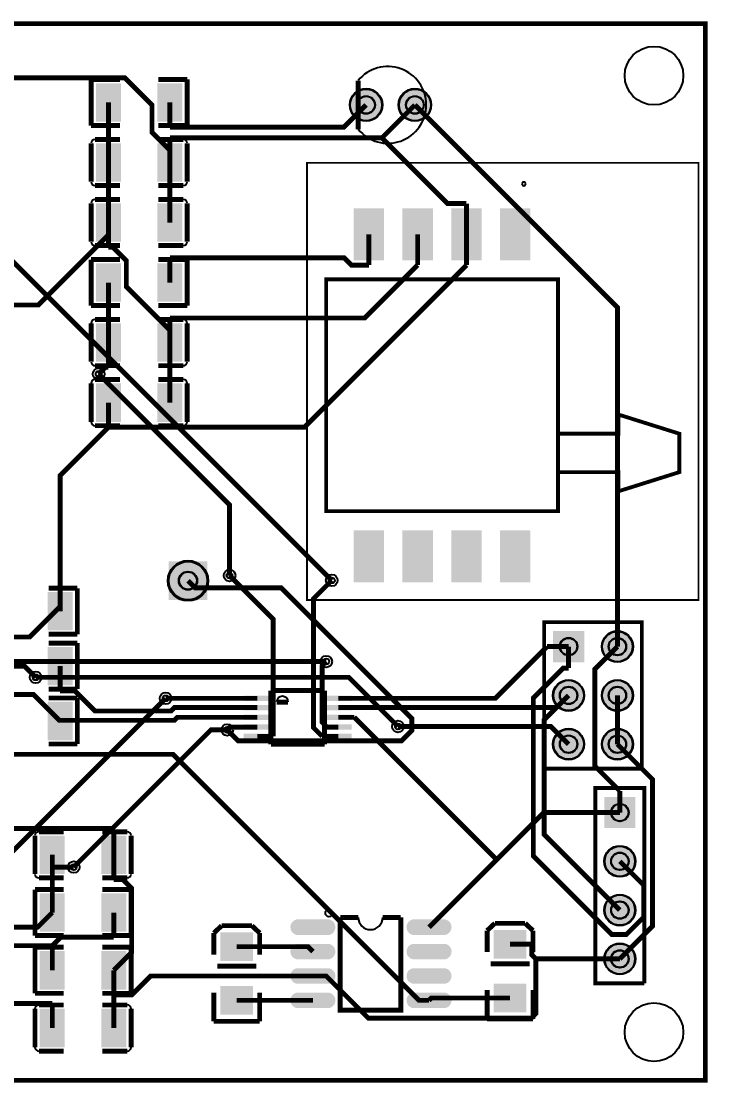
# Model space of a CAD drawing. Extents: x 271 to 3430, y 546 to 2722.
# Drawn here: x 2023 to 3430, y 546 to 2722 of the extents above; entities that cross this region are included whole.
import ezdxf

# ---------------------------------------------------------------- set-up
doc = ezdxf.new("R2010")
doc.units = 9
for name, color, linetype, true_color in [('BoardOutLine', 7, 'Continuous', 0xff00ff), ('BottomLayer', 7, 'Continuous', 0x0000ff), ('Document', 7, 'Continuous', 0xffffff), ('Hole', 7, 'Continuous', 0x222222), ('Multi-Layer', 7, 'Continuous', 0xc0c0c0), ('TopLayer', 7, 'Continuous', 0xff0000), ('TopPasteMaskLayer', 7, 'Continuous', 0x808080), ('TopSilkLayer', 7, 'Continuous', 0xffcc00), ('TopSolderMaskLayer', 7, 'Continuous', 0x800080)]:
    doc.layers.add(name, color=color, linetype=linetype, true_color=true_color)

msp = doc.modelspace()

# ---------------------------------------------------------------- hatches: boundary and pattern name
at = {"layer": 'Multi-Layer'}
for points in [[(2697.5, 2550, 1), (2762.5, 2550, 1)], [(2797.5, 2550, 1), (2862.5, 2550, 1)], [(2325.6, 1575, 1), (2404.4, 1575, 1)], [(3176, 1471), (3176, 1409), (3114, 1409), (3114, 1471)], [(3214, 1440, 1), (3276, 1440, 1)], [(3114, 1340, 1), (3176, 1340, 1)], [(3214, 1340, 1), (3276, 1340, 1)], [(3114, 1240, 1), (3176, 1240, 1)], [(3214, 1240, 1), (3276, 1240, 1)], [(3281, 1131), (3281, 1069), (3219, 1069), (3219, 1131)], [(3219, 1000, 1), (3281, 1000, 1)], [(3219, 900, 1), (3281, 900, 1)], [(3219, 800, 1), (3281, 800, 1)]]:
    msp.add_hatch(color=256, dxfattribs=at).paths.add_polyline_path(points)
at = {"layer": 'TopLayer'}
for points in [[(2178.4, 2592.4), (2225.6, 2592.4), (2225.6, 2517.6), (2178.4, 2517.6)], [(2304.4, 2592.4), (2351.6, 2592.4), (2351.6, 2517.6), (2304.4, 2517.6)], [(2178.4, 2469.4), (2225.6, 2469.4), (2225.6, 2394.6), (2178.4, 2394.6)], [(2304.4, 2469.4), (2351.6, 2469.4), (2351.6, 2394.6), (2304.4, 2394.6)], [(2178.4, 2346.4), (2225.6, 2346.4), (2225.6, 2271.6), (2178.4, 2271.6)], [(2304.4, 2346.4), (2351.6, 2346.4), (2351.6, 2271.6), (2304.4, 2271.6)], [(2765.6, 2334.9), (2765.6, 2234.9), (2705.8, 2234.9), (2705.8, 2334.9)], [(2865.6, 2334.9), (2865.6, 2234.9), (2805.8, 2234.9), (2805.8, 2334.9)], [(2965.6, 2334.9), (2965.6, 2234.9), (2905.8, 2234.9), (2905.8, 2334.9)], [(3065.6, 2334.9), (3065.6, 2234.9), (3005.8, 2234.9), (3005.8, 2334.9)], [(2178.4, 2223.4), (2225.6, 2223.4), (2225.6, 2148.6), (2178.4, 2148.6)], [(2304.4, 2223.4), (2351.6, 2223.4), (2351.6, 2148.6), (2304.4, 2148.6)], [(2225.6, 2025.6), (2178.4, 2025.6), (2178.4, 2100.4), (2225.6, 2100.4)], [(2351.6, 2025.6), (2304.4, 2025.6), (2304.4, 2100.4), (2351.6, 2100.4)], [(2225.6, 1902.6), (2178.4, 1902.6), (2178.4, 1977.4), (2225.6, 1977.4)], [(2351.6, 1902.6), (2304.4, 1902.6), (2304.4, 1977.4), (2351.6, 1977.4)], [(2765.6, 1675.1), (2765.6, 1575.1), (2705.8, 1575.1), (2705.8, 1675.1)], [(2865.6, 1675.1), (2865.6, 1575.1), (2805.8, 1575.1), (2805.8, 1675.1)], [(2965.6, 1675.1), (2965.6, 1575.1), (2905.8, 1575.1), (2905.8, 1675.1)], [(3065.6, 1675.1), (3065.6, 1575.1), (3005.8, 1575.1), (3005.8, 1675.1)], [(2079.4, 1549.9), (2126.6, 1549.9), (2126.6, 1475.1), (2079.4, 1475.1)], [(2079.4, 1437.4), (2126.6, 1437.4), (2126.6, 1362.6), (2079.4, 1362.6)], [(2526.7, 1339), (2526.7, 1329), (2487.3, 1329), (2487.3, 1339)], [(2653.3, 1329), (2653.3, 1339), (2692.7, 1339), (2692.7, 1329)], [(2126.6, 1250.1), (2079.4, 1250.1), (2079.4, 1324.9), (2126.6, 1324.9)], [(2526.7, 1320), (2526.7, 1310), (2487.3, 1310), (2487.3, 1320)], [(2653.3, 1310), (2653.3, 1320), (2692.7, 1320), (2692.7, 1310)], [(2526.7, 1300), (2526.7, 1290), (2487.3, 1290), (2487.3, 1300)], [(2653.3, 1290), (2653.3, 1300), (2692.7, 1300), (2692.7, 1290)], [(2526.7, 1280), (2526.7, 1270), (2487.3, 1270), (2487.3, 1280)], [(2653.3, 1270), (2653.3, 1280), (2692.7, 1280), (2692.7, 1270)], [(2526.7, 1261), (2526.7, 1251), (2487.3, 1251), (2487.3, 1261)], [(2653.3, 1251), (2653.3, 1261), (2692.7, 1261), (2692.7, 1251)], [(2110.6, 975.9), (2063.4, 975.9), (2063.4, 1050.7), (2110.6, 1050.7)], [(2236.6, 975.9), (2189.4, 975.9), (2189.4, 1050.7), (2236.6, 1050.7)], [(2063.4, 932.4), (2110.6, 932.4), (2110.6, 857.6), (2063.4, 857.6)], [(2189.4, 932.4), (2236.6, 932.4), (2236.6, 857.6), (2189.4, 857.6)], [(2591.5, 851.2, -0.785398), (2591.5, 878.8), (2650.5, 878.8, -0.785398), (2650.5, 851.2)], [(2829.5, 851.2, -0.785398), (2829.5, 878.8), (2888.5, 878.8, -0.785398), (2888.5, 851.2)], [(2496.5, 797.4), (2433.5, 797.4), (2433.5, 852.6), (2496.5, 852.6)], [(3056.5, 802.4), (2993.5, 802.4), (2993.5, 857.6), (3056.5, 857.6)], [(2591.5, 801.2, -0.785398), (2591.5, 828.8), (2650.5, 828.8, -0.785398), (2650.5, 801.2)], [(2829.5, 801.2, -0.785398), (2829.5, 828.8), (2888.5, 828.8, -0.785398), (2888.5, 801.2)], [(2110.6, 739.3), (2063.4, 739.3), (2063.4, 814.1), (2110.6, 814.1)], [(2236.6, 739.3), (2189.4, 739.3), (2189.4, 814.1), (2236.6, 814.1)], [(2591.5, 751.2, -0.785398), (2591.5, 778.8), (2650.5, 778.8, -0.785398), (2650.5, 751.2)], [(2829.5, 751.2, -0.785398), (2829.5, 778.8), (2888.5, 778.8, -0.785398), (2888.5, 751.2)], [(2496.5, 687.4), (2433.5, 687.4), (2433.5, 742.6), (2496.5, 742.6)], [(3056.5, 692.4), (2993.5, 692.4), (2993.5, 747.6), (3056.5, 747.6)], [(2591.5, 701.2, -0.785398), (2591.5, 728.8), (2650.5, 728.8, -0.785398), (2650.5, 701.2)], [(2829.5, 701.2, -0.785398), (2829.5, 728.8), (2888.5, 728.8, -0.785398), (2888.5, 701.2)], [(2110.6, 620.9), (2063.4, 620.9), (2063.4, 695.7), (2110.6, 695.7)], [(2236.6, 620.9), (2189.4, 620.9), (2189.4, 695.7), (2236.6, 695.7)]]:
    msp.add_hatch(color=256, dxfattribs=at).paths.add_polyline_path(points)
at = {"layer": 'TopPasteMaskLayer'}
for points in [[(2178.4, 2592.4), (2225.6, 2592.4), (2225.6, 2517.6), (2178.4, 2517.6)], [(2304.4, 2592.4), (2351.6, 2592.4), (2351.6, 2517.6), (2304.4, 2517.6)], [(2697.5, 2550, 1), (2762.5, 2550, 1)], [(2797.5, 2550, 1), (2862.5, 2550, 1)], [(2178.4, 2469.4), (2225.6, 2469.4), (2225.6, 2394.6), (2178.4, 2394.6)], [(2304.4, 2469.4), (2351.6, 2469.4), (2351.6, 2394.6), (2304.4, 2394.6)], [(2178.4, 2346.4), (2225.6, 2346.4), (2225.6, 2271.6), (2178.4, 2271.6)], [(2304.4, 2346.4), (2351.6, 2346.4), (2351.6, 2271.6), (2304.4, 2271.6)], [(2765.6, 2334.9), (2765.6, 2234.9), (2705.8, 2234.9), (2705.8, 2334.9)], [(2865.6, 2334.9), (2865.6, 2234.9), (2805.8, 2234.9), (2805.8, 2334.9)], [(2965.6, 2334.9), (2965.6, 2234.9), (2905.8, 2234.9), (2905.8, 2334.9)], [(3065.6, 2334.9), (3065.6, 2234.9), (3005.8, 2234.9), (3005.8, 2334.9)], [(2178.4, 2223.4), (2225.6, 2223.4), (2225.6, 2148.6), (2178.4, 2148.6)], [(2304.4, 2223.4), (2351.6, 2223.4), (2351.6, 2148.6), (2304.4, 2148.6)], [(2225.6, 2025.6), (2178.4, 2025.6), (2178.4, 2100.4), (2225.6, 2100.4)], [(2351.6, 2025.6), (2304.4, 2025.6), (2304.4, 2100.4), (2351.6, 2100.4)], [(2225.6, 1902.6), (2178.4, 1902.6), (2178.4, 1977.4), (2225.6, 1977.4)], [(2351.6, 1902.6), (2304.4, 1902.6), (2304.4, 1977.4), (2351.6, 1977.4)], [(2765.6, 1675.1), (2765.6, 1575.1), (2705.8, 1575.1), (2705.8, 1675.1)], [(2865.6, 1675.1), (2865.6, 1575.1), (2805.8, 1575.1), (2805.8, 1675.1)], [(2965.6, 1675.1), (2965.6, 1575.1), (2905.8, 1575.1), (2905.8, 1675.1)], [(3065.6, 1675.1), (3065.6, 1575.1), (3005.8, 1575.1), (3005.8, 1675.1)], [(2325.6, 1575, 1), (2404.4, 1575, 1)], [(2079.4, 1549.9), (2126.6, 1549.9), (2126.6, 1475.1), (2079.4, 1475.1)], [(3176, 1471), (3176, 1409), (3114, 1409), (3114, 1471)], [(3214, 1440, 1), (3276, 1440, 1)], [(2079.4, 1437.4), (2126.6, 1437.4), (2126.6, 1362.6), (2079.4, 1362.6)], [(3114, 1340, 1), (3176, 1340, 1)], [(3214, 1340, 1), (3276, 1340, 1)], [(2526.7, 1339), (2526.7, 1329), (2487.3, 1329), (2487.3, 1339)], [(2653.3, 1329), (2653.3, 1339), (2692.7, 1339), (2692.7, 1329)], [(2126.6, 1250.1), (2079.4, 1250.1), (2079.4, 1324.9), (2126.6, 1324.9)], [(2526.7, 1320), (2526.7, 1310), (2487.3, 1310), (2487.3, 1320)], [(2653.3, 1310), (2653.3, 1320), (2692.7, 1320), (2692.7, 1310)], [(2526.7, 1300), (2526.7, 1290), (2487.3, 1290), (2487.3, 1300)], [(2653.3, 1290), (2653.3, 1300), (2692.7, 1300), (2692.7, 1290)], [(2526.7, 1280), (2526.7, 1270), (2487.3, 1270), (2487.3, 1280)], [(2653.3, 1270), (2653.3, 1280), (2692.7, 1280), (2692.7, 1270)], [(3114, 1240, 1), (3176, 1240, 1)], [(3214, 1240, 1), (3276, 1240, 1)], [(2526.7, 1261), (2526.7, 1251), (2487.3, 1251), (2487.3, 1261)], [(2653.3, 1251), (2653.3, 1261), (2692.7, 1261), (2692.7, 1251)], [(3281, 1131), (3281, 1069), (3219, 1069), (3219, 1131)], [(2110.6, 975.9), (2063.4, 975.9), (2063.4, 1050.7), (2110.6, 1050.7)], [(2236.6, 975.9), (2189.4, 975.9), (2189.4, 1050.7), (2236.6, 1050.7)], [(3219, 1000, 1), (3281, 1000, 1)], [(2063.4, 932.4), (2110.6, 932.4), (2110.6, 857.6), (2063.4, 857.6)], [(2189.4, 932.4), (2236.6, 932.4), (2236.6, 857.6), (2189.4, 857.6)], [(3219, 900, 1), (3281, 900, 1)], [(2591.5, 851.2, -0.785398), (2591.5, 878.8), (2650.5, 878.8, -0.785398), (2650.5, 851.2)], [(2829.5, 851.2, -0.785398), (2829.5, 878.8), (2888.5, 878.8, -0.785398), (2888.5, 851.2)], [(2496.5, 797.4), (2433.5, 797.4), (2433.5, 852.6), (2496.5, 852.6)], [(3056.5, 802.4), (2993.5, 802.4), (2993.5, 857.6), (3056.5, 857.6)], [(2591.5, 801.2, -0.785398), (2591.5, 828.8), (2650.5, 828.8, -0.785398), (2650.5, 801.2)], [(2829.5, 801.2, -0.785398), (2829.5, 828.8), (2888.5, 828.8, -0.785398), (2888.5, 801.2)], [(3219, 800, 1), (3281, 800, 1)], [(2110.6, 739.3), (2063.4, 739.3), (2063.4, 814.1), (2110.6, 814.1)], [(2236.6, 739.3), (2189.4, 739.3), (2189.4, 814.1), (2236.6, 814.1)], [(2591.5, 751.2, -0.785398), (2591.5, 778.8), (2650.5, 778.8, -0.785398), (2650.5, 751.2)], [(2829.5, 751.2, -0.785398), (2829.5, 778.8), (2888.5, 778.8, -0.785398), (2888.5, 751.2)], [(2496.5, 687.4), (2433.5, 687.4), (2433.5, 742.6), (2496.5, 742.6)], [(3056.5, 692.4), (2993.5, 692.4), (2993.5, 747.6), (3056.5, 747.6)], [(2591.5, 701.2, -0.785398), (2591.5, 728.8), (2650.5, 728.8, -0.785398), (2650.5, 701.2)], [(2829.5, 701.2, -0.785398), (2829.5, 728.8), (2888.5, 728.8, -0.785398), (2888.5, 701.2)], [(2110.6, 620.9), (2063.4, 620.9), (2063.4, 695.7), (2110.6, 695.7)], [(2236.6, 620.9), (2189.4, 620.9), (2189.4, 695.7), (2236.6, 695.7)]]:
    msp.add_hatch(color=256, dxfattribs=at).paths.add_polyline_path(points)
at = {"layer": 'TopSilkLayer'}
msp.add_hatch(color=256, dxfattribs=at).paths.add_polyline_path([(2325.6, 1614.4), (2404.4, 1614.4), (2404.4, 1535.6), (2325.6, 1535.6)])
at = {"layer": 'TopSolderMaskLayer'}
for points in [[(2176.4, 2594.4), (2227.6, 2594.4), (2227.6, 2515.6), (2176.4, 2515.6)], [(2302.4, 2594.4), (2353.6, 2594.4), (2353.6, 2515.6), (2302.4, 2515.6)], [(2696.5, 2550, 1), (2763.5, 2550, 1)], [(2796.5, 2550, 1), (2863.5, 2550, 1)], [(2176.4, 2471.4), (2227.6, 2471.4), (2227.6, 2392.6), (2176.4, 2392.6)], [(2302.4, 2471.4), (2353.6, 2471.4), (2353.6, 2392.6), (2302.4, 2392.6)], [(2176.4, 2348.4), (2227.6, 2348.4), (2227.6, 2269.6), (2176.4, 2269.6)], [(2302.4, 2348.4), (2353.6, 2348.4), (2353.6, 2269.6), (2302.4, 2269.6)], [(2766.8, 2338.3), (2766.8, 2231.6), (2704.6, 2231.6), (2704.6, 2338.3)], [(2866.8, 2338.3), (2866.8, 2231.6), (2804.6, 2231.6), (2804.6, 2338.3)], [(2966.8, 2338.3), (2966.8, 2231.6), (2904.6, 2231.6), (2904.6, 2338.3)], [(3066.8, 2338.3), (3066.8, 2231.6), (3004.6, 2231.6), (3004.6, 2338.3)], [(2176.4, 2225.4), (2227.6, 2225.4), (2227.6, 2146.6), (2176.4, 2146.6)], [(2302.4, 2225.4), (2353.6, 2225.4), (2353.6, 2146.6), (2302.4, 2146.6)], [(2227.6, 2023.6), (2176.4, 2023.6), (2176.4, 2102.4), (2227.6, 2102.4)], [(2353.6, 2023.6), (2302.4, 2023.6), (2302.4, 2102.4), (2353.6, 2102.4)], [(2227.6, 1900.6), (2176.4, 1900.6), (2176.4, 1979.4), (2227.6, 1979.4)], [(2353.6, 1900.6), (2302.4, 1900.6), (2302.4, 1979.4), (2353.6, 1979.4)], [(2766.8, 1678.4), (2766.8, 1571.7), (2704.6, 1571.7), (2704.6, 1678.4)], [(2866.8, 1678.4), (2866.8, 1571.7), (2804.6, 1571.7), (2804.6, 1678.4)], [(2966.8, 1678.4), (2966.8, 1571.7), (2904.6, 1571.7), (2904.6, 1678.4)], [(3066.8, 1678.4), (3066.8, 1571.7), (3004.6, 1571.7), (3004.6, 1678.4)], [(2323.6, 1575, 1), (2406.4, 1575, 1)], [(2077.4, 1551.9), (2128.6, 1551.9), (2128.6, 1473.1), (2077.4, 1473.1)], [(3177, 1472), (3177, 1408), (3113, 1408), (3113, 1472)], [(3213, 1440, 1), (3277, 1440, 1)], [(2077.4, 1439.4), (2128.6, 1439.4), (2128.6, 1360.6), (2077.4, 1360.6)], [(3113, 1340, 1), (3177, 1340, 1)], [(3213, 1340, 1), (3277, 1340, 1)], [(2534.6, 1339.5), (2534.6, 1328.5), (2479.4, 1328.5), (2479.4, 1339.5)], [(2645.4, 1328.5), (2645.4, 1339.5), (2700.6, 1339.5), (2700.6, 1328.5)], [(2128.6, 1248.1), (2077.4, 1248.1), (2077.4, 1326.9), (2128.6, 1326.9)], [(2534.6, 1320.5), (2534.6, 1309.5), (2479.4, 1309.5), (2479.4, 1320.5)], [(2645.4, 1309.5), (2645.4, 1320.5), (2700.6, 1320.5), (2700.6, 1309.5)], [(2534.6, 1300.5), (2534.6, 1289.5), (2479.4, 1289.5), (2479.4, 1300.5)], [(2645.4, 1289.5), (2645.4, 1300.5), (2700.6, 1300.5), (2700.6, 1289.5)], [(2534.6, 1280.5), (2534.6, 1269.5), (2479.4, 1269.5), (2479.4, 1280.5)], [(2645.4, 1269.5), (2645.4, 1280.5), (2700.6, 1280.5), (2700.6, 1269.5)], [(3113, 1240, 1), (3177, 1240, 1)], [(3213, 1240, 1), (3277, 1240, 1)], [(2534.6, 1261.5), (2534.6, 1250.5), (2479.4, 1250.5), (2479.4, 1261.5)], [(2645.4, 1250.5), (2645.4, 1261.5), (2700.6, 1261.5), (2700.6, 1250.5)], [(3282, 1132), (3282, 1068), (3218, 1068), (3218, 1132)], [(2112.6, 973.9), (2061.4, 973.9), (2061.4, 1052.7), (2112.6, 1052.7)], [(2238.6, 973.9), (2187.4, 973.9), (2187.4, 1052.7), (2238.6, 1052.7)], [(3218, 1000, 1), (3282, 1000, 1)], [(2061.4, 934.4), (2112.6, 934.4), (2112.6, 855.6), (2061.4, 855.6)], [(2187.4, 934.4), (2238.6, 934.4), (2238.6, 855.6), (2187.4, 855.6)], [(3218, 900, 1), (3282, 900, 1)], [(2587.2, 849.2, -0.785398), (2587.2, 880.8), (2654.8, 880.8, -0.785398), (2654.8, 849.2)], [(2825.2, 849.2, -0.785398), (2825.2, 880.8), (2892.8, 880.8, -0.785398), (2892.8, 849.2)], [(2498.5, 795.5), (2431.5, 795.5), (2431.5, 854.5), (2498.5, 854.5)], [(3058.5, 800.5), (2991.5, 800.5), (2991.5, 859.5), (3058.5, 859.5)], [(2587.2, 799.2, -0.785398), (2587.2, 830.8), (2654.8, 830.8, -0.785398), (2654.8, 799.2)], [(2825.2, 799.2, -0.785398), (2825.2, 830.8), (2892.8, 830.8, -0.785398), (2892.8, 799.2)], [(3218, 800, 1), (3282, 800, 1)], [(2112.6, 737.3), (2061.4, 737.3), (2061.4, 816.1), (2112.6, 816.1)], [(2238.6, 737.3), (2187.4, 737.3), (2187.4, 816.1), (2238.6, 816.1)], [(2587.2, 749.2, -0.785398), (2587.2, 780.8), (2654.8, 780.8, -0.785398), (2654.8, 749.2)], [(2825.2, 749.2, -0.785398), (2825.2, 780.8), (2892.8, 780.8, -0.785398), (2892.8, 749.2)], [(2498.5, 685.5), (2431.5, 685.5), (2431.5, 744.5), (2498.5, 744.5)], [(3058.5, 690.5), (2991.5, 690.5), (2991.5, 749.5), (3058.5, 749.5)], [(2587.2, 699.2, -0.785398), (2587.2, 730.8), (2654.8, 730.8, -0.785398), (2654.8, 699.2)], [(2825.2, 699.2, -0.785398), (2825.2, 730.8), (2892.8, 730.8, -0.785398), (2892.8, 699.2)], [(2112.6, 618.9), (2061.4, 618.9), (2061.4, 697.7), (2112.6, 697.7)], [(2238.6, 618.9), (2187.4, 618.9), (2187.4, 697.7), (2238.6, 697.7)]]:
    msp.add_hatch(color=256, dxfattribs=at).paths.add_polyline_path(points)

# ---------------------------------------------------------------- linework, layer by layer
at = {"layer": 'BoardOutLine', "const_width": 10}
msp.add_lwpolyline([(275.6, 2716.5), (3425.2, 2716.5), (3425.2, 551.2), (275.6, 551.2), (275.6, 2716.5)], close=True, dxfattribs=at)
at = {"layer": 'BottomLayer', "const_width": 10}
for points in [[(2830, 2550), (3245, 2135), (3245, 1440)], [(2659.7, 1575.7), (1870.4, 2365), (1807.5, 2365)], [(2450.3, 1585.7), (2450.3, 1730.3), (2181.9, 1998.6)], [(2445.5, 1269.3), (2467.9, 1247), (2802.9, 1247), (2823.9, 1268), (2823.9, 1292.4), (2555.7, 1560.6), (2379.4, 1560.6), (2365, 1575)], [(1807.5, 1555), (1953.1, 1409.4), (2648.4, 1409.4)], [(3145, 1440), (3145, 1395.9)], [(3250, 1144.1), (3198.8, 1195.3), (3198.8, 1393.8), (3245, 1440)], [(3145, 1395.9), (3134, 1395.9), (3072.7, 1334.6), (3072.7, 1010.9), (3233.6, 850), (3263.3, 850), (3298.9, 885.6), (3298.9, 951.1), (3250, 1000)], [(2795.4, 1276.3), (2694.7, 1377), (2053, 1377)], [(1090, 750), (1735.2, 750), (2319.2, 1334)], [(3145, 1340), (3094.9, 1289.9), (3094.9, 1055.1), (3250, 900)], [(3245, 1340), (3245, 1240)], [(2445.5, 1269.3), (2412.1, 1269.3), (2130.9, 988.1)], [(3245, 1240), (3317, 1168), (3317, 867), (3250, 800)], [(3250, 1100), (3250, 1144.1)]]:
    msp.add_lwpolyline(points, dxfattribs=at)
at = {"layer": 'Document'}
for points, const_width in [([(3411.2, 2431.4), (3411.2, 1535.7), (2608.8, 1535.7), (2608.8, 2431.4), (3411.2, 2431.4)], 3.94), ([(3123.2, 2192.5), (3123.2, 1717.5), (2648.1, 1717.5), (2648.1, 2192.5), (3123.2, 2192.5)], 7.87)]:
    msp.add_lwpolyline(points, close=True, dxfattribs=dict(at, const_width=const_width))
at = {"layer": 'Document', "const_width": 7.87}
msp.add_lwpolyline([(3123.2, 1876.3), (3246.9, 1876.3), (3246.9, 1915.6), (3371.9, 1876.3), (3371.9, 1797.5), (3246.9, 1758.2), (3246.9, 1797.5), (3123.2, 1797.5)], dxfattribs=at)
at = {"layer": 'Hole'}
for centre in [(2181.9, 1998.6), (2450.3, 1585.7), (2659.7, 1575.7), (2648.4, 1409.4), (2053, 1377), (2319.2, 1334), (2445.5, 1269.3), (2795.4, 1276.3), (2130.9, 988.1)]:
    msp.add_circle(centre, 6, dxfattribs=at)
at = {"layer": 'Multi-Layer'}
for centre, radius in [((3320, 2610), 60), ((2730, 2550), 32.5), ((2730, 2550), 17.7), ((2830, 2550), 32.5), ((2830, 2550), 17.7), ((2181.9, 1998.6), 12), ((2365, 1575), 39.4), ((2365, 1575), 18), ((2450.3, 1585.7), 12), ((2659.7, 1575.7), 12), ((3145, 1440), 17.5), ((3245, 1440), 31), ((3245, 1440), 17.5), ((2648.4, 1409.4), 12), ((2053, 1377), 12), ((3145, 1340), 31), ((3245, 1340), 31), ((3145, 1340), 17.5), ((3245, 1340), 17.5), ((2319.2, 1334), 12), ((2795.4, 1276.3), 12), ((2445.5, 1269.3), 12), ((3145, 1240), 31), ((3245, 1240), 31), ((3145, 1240), 17.5), ((3245, 1240), 17.5), ((3250, 1100), 17.5), ((3250, 1000), 31), ((3250, 1000), 17.5), ((2130.9, 988.1), 12), ((3250, 900), 31), ((3250, 900), 17.5), ((3250, 800), 31), ((3250, 800), 17.5), ((3320, 650), 60)]:
    msp.add_circle(centre, radius, dxfattribs=at)
at = {"layer": 'TopLayer', "const_width": 10}
for points in [[(2328, 2457.2), (2291.3, 2494), (2291.3, 2549.7), (2235.5, 2605.5), (1705.1, 2605.5)], [(2202, 2555), (2202, 2432)], [(2328, 2555), (2328, 2504.5)], [(2328, 2504.5), (2684.5, 2504.5), (2730, 2550)], [(2830, 2550), (2762.5, 2482.5)], [(2328, 2457.2), (2328, 2482.5)], [(2762.5, 2482.5), (2328, 2482.5)], [(2935.7, 2348), (2897, 2348), (2762.5, 2482.5)], [(2328, 2432), (2328, 2457.2)], [(2202, 2309), (2202, 2432)], [(2328, 2309), (2328, 2432)], [(2935.7, 2284.9), (2935.7, 2348)], [(2202, 2309), (2202, 2283.7)], [(2202, 2283.7), (2058.3, 2140), (1321.5, 2140)], [(2202, 2283.7), (2202, 2258.5)], [(2735.7, 2284.9), (2735.7, 2221.8)], [(2835.7, 2284.9), (2835.7, 2221.8)], [(2935.7, 2284.9), (2935.7, 2221.8)], [(2328, 2088.2), (2238.7, 2177.5), (2238.7, 2231), (2211.2, 2258.5), (2202, 2258.5)], [(2328, 2186), (2328, 2236.5)], [(2328, 2236.5), (2685.3, 2236.5), (2700, 2221.8), (2735.7, 2221.8)], [(2202, 1889.5), (2603.4, 1889.5), (2935.7, 2221.8)], [(2328, 2113.5), (2727.3, 2113.5), (2835.7, 2221.8)], [(2202, 2186), (2202, 2135.5)], [(2202, 2135.5), (2202, 2135.5), (2202, 2063)], [(2328, 2088.2), (2328, 2113.5)], [(2328, 2063), (2328, 2088.2)], [(2202, 2063), (2202, 2012.5)], [(2328, 1940), (2328, 2063)], [(2181.9, 1998.6), (2195.8, 2012.5), (2202, 2012.5)], [(2202, 1914.7), (2202, 1940)], [(2202, 1914.7), (2202, 1894)], [(2103, 1555.1), (2103, 1790.5), (2202, 1889.5)], [(2202, 1894), (2202, 1889.5)], [(2539.8, 1256), (2539.8, 1496.1), (2450.3, 1585.7)], [(2640.2, 1256), (2622.1, 1274.1), (2622.1, 1538.1), (2659.7, 1575.7)], [(2103, 1522), (2103, 1555.1)], [(2103, 1522), (2040.7, 1459.7), (1843.7, 1459.7)], [(2103, 1512.5), (2103, 1522)], [(2673, 1334), (2994.9, 1334), (3100.9, 1440)], [(3145, 1440), (3100.9, 1440)], [(2673, 1275), (2649.8, 1275), (2640.2, 1284.6), (2640.2, 1401.2), (2648.4, 1409.4)], [(1977, 1400), (2030, 1400), (2053, 1377)], [(2103, 1400), (2103, 1349.5)], [(1321.5, 1365), (1344.6, 1341.9), (2048.6, 1341.9), (2097.3, 1293.2)], [(2103, 1349.5), (2133.2, 1349.5), (2174.6, 1308.1), (2330.5, 1308.1), (2337.4, 1315), (2507, 1315)], [(2474.2, 1334), (2319.2, 1334)], [(2507, 1334), (2474.2, 1334)], [(2673, 1315), (3120, 1315), (3145, 1340)], [(1321.5, 1315), (1417.3, 1219.2), (2334.5, 1219.2), (2838.7, 715), (2859, 715)], [(2097.3, 1293.2), (2101.7, 1288.8), (2336.8, 1288.8), (2343.1, 1295), (2507, 1295)], [(2097.3, 1293.2), (2103, 1287.5)], [(2676.6, 1295), (2673, 1295)], [(2676.6, 1295), (2705.8, 1295)], [(2705.8, 1295), (2997.4, 1003.4)], [(2507, 1275), (2451.2, 1275), (2445.5, 1269.3)], [(2795.4, 1276.3), (3108.7, 1276.3), (3145, 1240)], [(2507, 1256), (2539.8, 1256)], [(2673, 1256), (2640.2, 1256)], [(2997.4, 1003.4), (3094, 1100), (3250, 1100)], [(2213, 1063.8), (2209.6, 1067.2), (1403.9, 1067.2), (1361.7, 1025), (1361.7, 966)], [(2213, 1013.3), (2213, 1063.8)], [(2087, 1013.3), (2087, 988.1)], [(2213, 988.1), (2213, 1013.3)], [(2859, 865), (2997.4, 1003.4)], [(2087, 988.1), (2130.9, 988.1)], [(2087, 988.1), (2087, 962.8)], [(2213, 988.1), (2213, 962.8)], [(2087, 895), (2087, 962.8)], [(2213, 962.8), (2231.3, 962.8), (2249.7, 944.5), (2249.7, 813.4), (2213, 776.7)], [(2087, 895), (2057, 865), (2057, 865), (1924, 865)], [(2213, 895), (2213, 844.5)], [(2213, 844.5), (2104.4, 844.5), (2087, 827.2)], [(1924, 815), (1936.2, 827.2), (2087, 827.2)], [(2087, 776.7), (2087, 827.2)], [(2465, 825), (2611, 825), (2621, 815)], [(3025, 830), (3069.6, 830)], [(3069.6, 830), (3069.6, 808.3), (3077.9, 800)], [(3077.9, 800), (3077.9, 687.9), (3068.6, 678.6), (2734.5, 678.6), (2648.1, 765), (2621, 765)], [(3077.9, 800), (3250, 800)], [(2213, 776.7), (2213, 726.2)], [(2621, 765), (2288.5, 765), (2249.7, 726.2), (2213, 726.2)], [(2213, 726.2), (2213, 658.3)], [(2465, 715), (2621, 715)], [(3025, 720), (2864, 720), (2859, 715)], [(2087, 708.8), (1924, 708.8)], [(2087, 658.3), (2087, 708.8)]]:
    msp.add_lwpolyline(points, dxfattribs=at)
at = {"layer": 'TopPasteMaskLayer'}
for centre, radius in [((2730, 2550), 32.5), ((2730, 2550), 17.7), ((2830, 2550), 32.5), ((2830, 2550), 17.7), ((2365, 1575), 39.4), ((2365, 1575), 18), ((3145, 1440), 17.5), ((3245, 1440), 31), ((3245, 1440), 17.5), ((3145, 1340), 31), ((3245, 1340), 31), ((3145, 1340), 17.5), ((3245, 1340), 17.5), ((3145, 1240), 31), ((3245, 1240), 31), ((3145, 1240), 17.5), ((3245, 1240), 17.5), ((3250, 1100), 17.5), ((3250, 1000), 31), ((3250, 1000), 17.5), ((3250, 900), 31), ((3250, 900), 17.5), ((3250, 800), 31), ((3250, 800), 17.5)]:
    msp.add_circle(centre, radius, dxfattribs=at)
at = {"layer": 'TopSilkLayer'}
for points, const_width in [([(2166.6, 2602.2), (2166.6, 2507.8)], 10), ([(2225.6, 2602.2), (2166.6, 2602.2)], 10), ([(2304.4, 2602.2), (2363.4, 2602.2)], 10), ([(2363.4, 2602.2), (2363.4, 2507.8)], 10), ([(2713.8, 2600), (2713.6, 2499.7)], 10), ([(2225.6, 2507.8), (2166.6, 2507.8)], 10), ([(2304.4, 2507.8), (2363.4, 2507.8)], 10), ([(2174.4, 2479.2), (2178.4, 2479.2)], 10), ([(2225.6, 2479.2), (2178.4, 2479.2)], 10), ([(2304.4, 2479.2), (2351.6, 2479.2)], 10), ([(2355.5, 2479.2), (2351.6, 2479.2)], 10), ([(2166.6, 2471.4), (2166.6, 2392.6)], 10), ([(2363.4, 2471.4), (2363.4, 2392.6)], 10), ([(2174.4, 2384.8), (2178.4, 2384.8)], 10), ([(2225.6, 2384.8), (2178.4, 2384.8)], 10), ([(2304.4, 2384.8), (2351.6, 2384.8)], 10), ([(2355.5, 2384.8), (2351.6, 2384.8)], 10), ([(2166.6, 2348.4), (2166.6, 2269.6)], 10), ([(2174.4, 2356.2), (2178.4, 2356.2)], 10), ([(2225.6, 2356.2), (2178.4, 2356.2)], 10), ([(2304.4, 2356.2), (2351.6, 2356.2)], 10), ([(2355.5, 2356.2), (2351.6, 2356.2)], 10), ([(2363.4, 2348.4), (2363.4, 2269.6)], 10), ([(2174.4, 2261.8), (2178.4, 2261.8)], 10), ([(2225.6, 2261.8), (2178.4, 2261.8)], 10), ([(2304.4, 2261.8), (2351.6, 2261.8)], 10), ([(2355.5, 2261.8), (2351.6, 2261.8)], 10), ([(2166.6, 2233.2), (2166.6, 2138.8)], 10), ([(2225.6, 2233.2), (2166.6, 2233.2)], 10), ([(2304.4, 2233.2), (2363.4, 2233.2)], 10), ([(2363.4, 2233.2), (2363.4, 2138.8)], 10), ([(3121.9, 1876.3), (3246.9, 1876.3), (3246.9, 1915.6), (3371.9, 1876.3), (3371.9, 1797.5), (3246.9, 1758.2), (3246.9, 1797.5), (3123.2, 1797.5), (3123.2, 1717.5), (2648.1, 1717.5), (2648.1, 2192.5), (3123.2, 2192.5), (3123.2, 1797.5)], 3.94), ([(2225.6, 2138.8), (2166.6, 2138.8)], 10), ([(2304.4, 2138.8), (2363.4, 2138.8)], 10), ([(2174.4, 2110.2), (2178.4, 2110.2)], 10), ([(2225.6, 2110.2), (2178.4, 2110.2)], 10), ([(2304.4, 2110.2), (2351.6, 2110.2)], 10), ([(2355.6, 2110.2), (2351.6, 2110.2)], 10), ([(2166.6, 2023.6), (2166.6, 2102.4)], 10), ([(2363.4, 2023.6), (2363.4, 2102.4)], 10), ([(2174.4, 2015.8), (2178.4, 2015.8)], 10), ([(2225.6, 2015.8), (2178.4, 2015.8)], 10), ([(2304.4, 2015.8), (2351.6, 2015.8)], 10), ([(2355.6, 2015.8), (2351.6, 2015.8)], 10), ([(2166.6, 1900.6), (2166.6, 1979.4)], 10), ([(2174.4, 1987.2), (2178.4, 1987.2)], 10), ([(2225.6, 1987.2), (2178.4, 1987.2)], 10), ([(2304.4, 1987.2), (2351.6, 1987.2)], 10), ([(2355.6, 1987.2), (2351.6, 1987.2)], 10), ([(2363.4, 1900.6), (2363.4, 1979.4)], 10), ([(2174.4, 1892.8), (2178.4, 1892.8)], 10), ([(2225.6, 1892.8), (2178.4, 1892.8)], 10), ([(2304.4, 1892.8), (2351.6, 1892.8)], 10), ([(2355.6, 1892.8), (2351.6, 1892.8)], 10), ([(2079.4, 1559.7), (2138.4, 1559.7)], 10), ([(2138.4, 1559.7), (2138.4, 1465.3)], 10), ([(3095, 1190), (3295, 1190), (3295, 1490), (3095, 1490), (3095, 1190), (3095, 1381.7)], 8), ([(2079.4, 1465.3), (2138.4, 1465.3)], 10), ([(2079.4, 1447.2), (2138.4, 1447.2)], 10), ([(2138.4, 1447.2), (2138.4, 1352.8)], 10), ([(2079.4, 1352.8), (2138.4, 1352.8)], 10), ([(2535, 1240), (2535, 1350)], 10), ([(2535, 1350), (2645, 1350)], 10), ([(2645, 1350), (2645, 1240)], 10), ([(2079.4, 1334.7), (2138.4, 1334.7)], 10), ([(2138.4, 1240.3), (2138.4, 1334.7)], 10), ([(2570, 1326), (2547, 1326)], 10), ([(2079.4, 1240.3), (2138.4, 1240.3)], 10), ([(2645, 1240), (2535, 1240)], 10), ([(3300, 750), (3200, 750), (3200, 1150), (3300, 1150), (3300, 1075)], 8), ([(3300, 750), (3300, 1075)], 7.99), ([(2051.6, 974), (2051.6, 1052.7)], 10), ([(2059.4, 1060.6), (2063.4, 1060.6)], 10), ([(2110.6, 1060.6), (2063.4, 1060.6)], 10), ([(2189.4, 1060.6), (2236.6, 1060.6)], 10), ([(2240.6, 1060.6), (2236.6, 1060.6)], 10), ([(2248.4, 974), (2248.4, 1052.7)], 10), ([(2059.4, 966.1), (2063.4, 966.1)], 10), ([(2110.6, 966.1), (2063.4, 966.1)], 10), ([(2189.4, 966.1), (2236.6, 966.1)], 10), ([(2240.6, 966.1), (2236.6, 966.1)], 10), ([(2051.6, 942.2), (2051.6, 847.8)], 10), ([(2110.6, 942.2), (2051.6, 942.2)], 10), ([(2189.4, 942.2), (2248.4, 942.2)], 10), ([(2248.4, 942.2), (2248.4, 847.8)], 10), ([(2434, 868), (2418, 853)], 10), ([(2496, 868), (2434, 868)], 10), ([(2512, 853), (2496, 868)], 10), ([(2677, 885), (2677, 695), (2801, 695), (2801, 885)], 10), ([(2714, 885), (2677, 885)], 10), ([(2801, 885), (2764, 885)], 10), ([(2994, 873), (2978, 858)], 10), ([(3056, 873), (2994, 873)], 10), ([(3072, 858), (3056, 873)], 10), ([(2110.6, 847.8), (2051.6, 847.8)], 10), ([(2189.4, 847.8), (2248.4, 847.8)], 10), ([(2418, 853), (2418, 809)], 10), ([(2512, 809), (2512, 853)], 10), ([(2978, 858), (2978, 814)], 10), ([(3072, 814), (3072, 858)], 10), ([(2110.6, 823.9), (2051.6, 823.9)], 10), ([(2051.6, 729.4), (2051.6, 823.9)], 10), ([(2189.4, 823.9), (2248.4, 823.9)], 10), ([(2248.4, 729.4), (2248.4, 823.9)], 10), ([(2425, 785), (2505, 785)], 10), ([(2985, 790), (3065, 790)], 10), ([(2978, 677), (2978, 736)], 10), ([(3072, 736), (3072, 677)], 10), ([(2110.6, 729.4), (2051.6, 729.4)], 10), ([(2189.4, 729.4), (2248.4, 729.4)], 10), ([(2418, 672), (2418, 731)], 10), ([(2512, 731), (2512, 672)], 10), ([(2051.6, 619), (2051.6, 697.7)], 10), ([(2059.4, 705.6), (2063.4, 705.6)], 10), ([(2110.6, 705.6), (2063.4, 705.6)], 10), ([(2189.4, 705.6), (2236.6, 705.6)], 10), ([(2240.6, 705.6), (2236.6, 705.6)], 10), ([(2248.4, 619), (2248.4, 697.7)], 10), ([(2512, 672), (2418, 672)], 10), ([(3072, 677), (2978, 677)], 10), ([(2059.4, 611.1), (2063.4, 611.1)], 10), ([(2110.6, 611.1), (2063.4, 611.1)], 10), ([(2189.4, 611.1), (2236.6, 611.1)], 10), ([(2240.6, 611.1), (2236.6, 611.1)], 10)]:
    msp.add_lwpolyline(points, dxfattribs=dict(at, const_width=const_width))
msp.add_circle((2654, 894), 7.5, dxfattribs=at)
for centre, radius, start, end in [((2774.7, 2550.1), 78.7, 219.3259, 140.6741), ((2174.4, 2471.4), 7.87, 90, 180), ((2355.5, 2471.4), 7.87, 0, 90), ((2174.4, 2392.6), 7.87, 180, 270), ((2355.5, 2392.6), 7.87, 270, 0), ((3053.3, 2387.9), 3.94, 2.8868, 177.1132), ((3053.3, 2388.3), 3.94, 182.8868, 357.1132), ((2174.4, 2348.4), 7.87, 90, 180), ((2355.5, 2348.4), 7.87, 0, 90), ((2174.4, 2269.6), 7.87, 180, 270), ((2355.5, 2269.6), 7.87, 270, 0), ((2174.4, 2102.4), 7.87, 90, 180), ((2355.6, 2102.4), 7.87, 0, 90), ((2174.4, 2023.6), 7.87, 180, 270), ((2355.6, 2023.6), 7.87, 270, 0), ((2174.4, 1979.4), 7.87, 90, 180), ((2355.6, 1979.4), 7.87, 0, 90), ((2174.4, 1900.6), 7.87, 180, 270), ((2355.6, 1900.6), 7.87, 270, 0), ((2558.5, 1326.5), 11.8, 0, 180), ((2059.4, 1052.7), 7.87, 90, 180), ((2240.6, 1052.7), 7.87, 0, 90), ((2059.4, 974), 7.87, 180, 270), ((2240.6, 974), 7.87, 270, 0), ((2739, 885), 25, 180, 0), ((2059.4, 697.7), 7.87, 90, 180), ((2240.6, 697.7), 7.87, 0, 90), ((2059.4, 619), 7.87, 180, 270), ((2240.6, 619), 7.87, 270, 0)]:
    msp.add_arc(centre, radius, start, end, dxfattribs=at)
at = {"layer": 'TopSolderMaskLayer'}
for centre, radius in [((2730, 2550), 33.5), ((2730, 2550), 18.3), ((2830, 2550), 33.5), ((2830, 2550), 18.3), ((2365, 1575), 41.4), ((2365, 1575), 18.9), ((3145, 1440), 18.1), ((3245, 1440), 32), ((3245, 1440), 18.1), ((3145, 1340), 32), ((3245, 1340), 32), ((3145, 1340), 18.1), ((3245, 1340), 18.1), ((3145, 1240), 32), ((3245, 1240), 32), ((3145, 1240), 18.1), ((3245, 1240), 18.1), ((3250, 1100), 18.1), ((3250, 1000), 32), ((3250, 1000), 18.1), ((3250, 900), 32), ((3250, 900), 18.1), ((3250, 800), 32), ((3250, 800), 18.1)]:
    msp.add_circle(centre, radius, dxfattribs=at)

doc.saveas('drawing.dxf')
